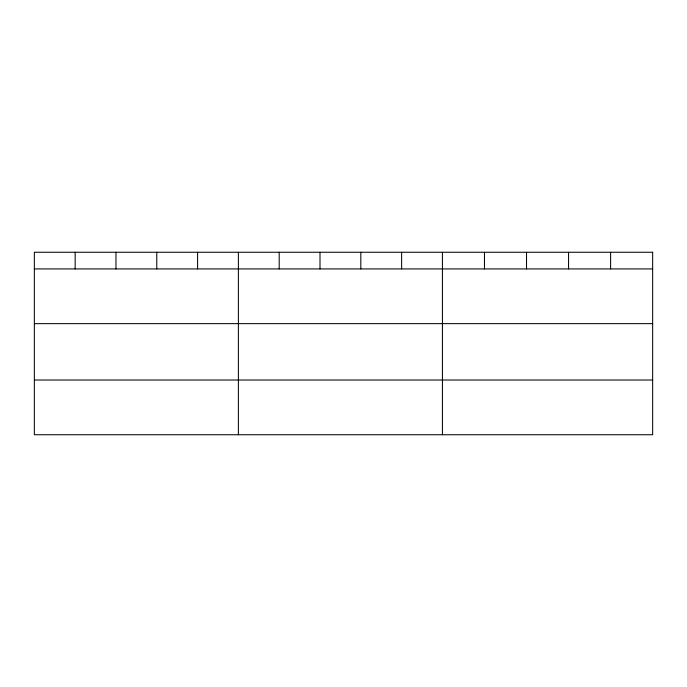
<?xml version="1.0" encoding="UTF-8"?>
<svg xmlns="http://www.w3.org/2000/svg" width="687" height="687" viewBox="0 0 687 687"><rect width="100%" height="100%" fill="white"/><g stroke="black" fill="none" stroke-linecap="round" stroke-linejoin="round"><path stroke-width="1.03" d="M34.35 268.926L652.65 268.926M34.35 323.646L652.65 323.646M34.35 380.023L652.65 380.023M610.606 252.258L610.606 268.926M568.561 252.258L568.561 268.926M526.517 252.258L526.517 268.926M484.472 252.258L484.472 268.926M442.428 252.258L442.428 434.742M401.62 252.258L401.62 268.926M360.812 252.258L360.812 268.926M320.005 252.258L320.005 268.926M279.197 252.258L279.197 268.926M238.389 252.258L238.389 434.742M197.581 252.258L197.581 268.926M156.773 252.258L156.773 268.926M115.966 252.258L115.966 268.926M75.158 252.258L75.158 268.926M652.65 252.258L34.35 252.258L34.35 434.742L652.65 434.742L652.65 252.258"/></g></svg>
